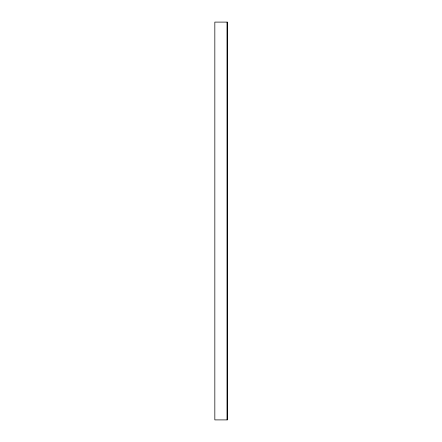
<?xml version="1.0" encoding="UTF-8"?>
<svg xmlns="http://www.w3.org/2000/svg" width="442" height="442" viewBox="0 0 442 442"><rect width="100%" height="100%" fill="white"/><g stroke="black" fill="none" stroke-linecap="round" stroke-linejoin="round"><path stroke-width="0.66" d="M227.171 419.9L227.171 22.1L214.829 22.1L214.829 419.9L227.171 419.9L227.171 22.1"/></g></svg>
